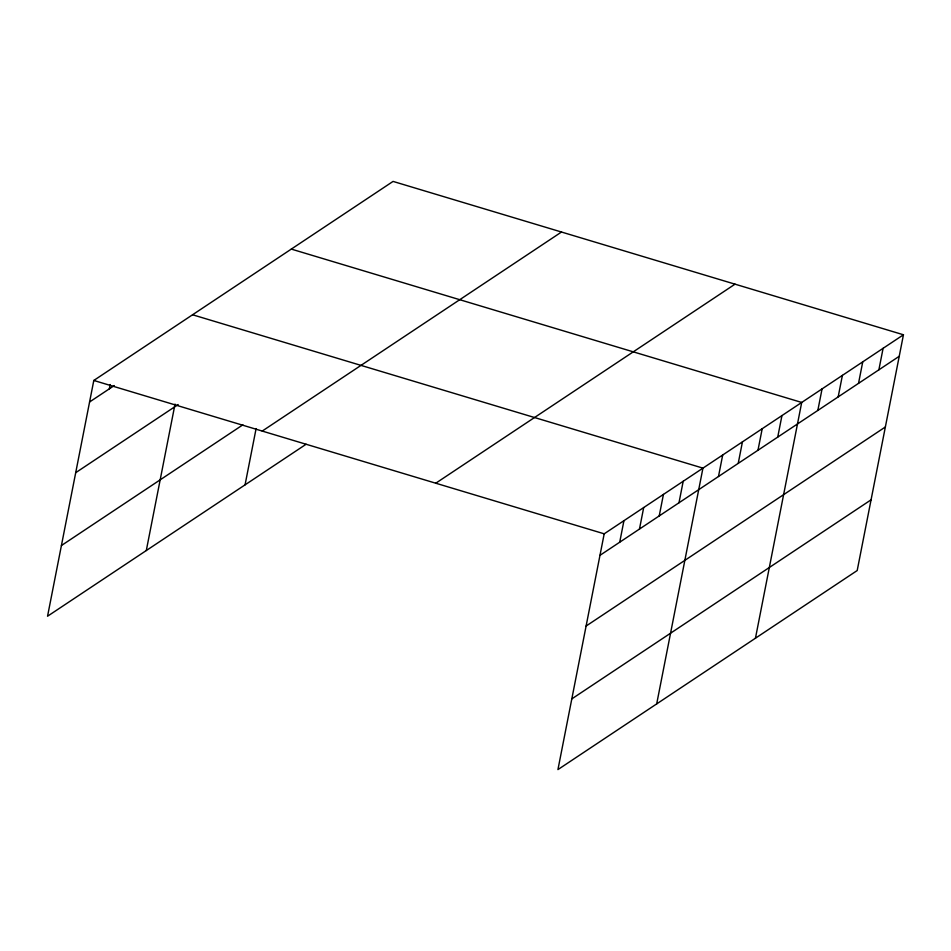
<?xml version="1.0" encoding="UTF-8"?>
<svg xmlns="http://www.w3.org/2000/svg" width="951" height="951" viewBox="0 0 951 951"><rect width="100%" height="100%" fill="white"/><g stroke="black" fill="none" stroke-linecap="round" stroke-linejoin="round"><path stroke-width="1.43" d="M903.45 334.776L604.194 533.82L557.94 769.585L857.196 570.541L903.45 334.776L393.06 181.415L93.804 380.459L47.55 616.224L306.103 444.248M109.341 388.84L110.185 384.537M146.299 550.546L175.032 404.104M245.061 484.855L256.104 428.58M619.719 542.201L623.939 520.684M639.476 529.065L643.696 507.549M659.221 515.918L663.441 494.413M678.978 502.782L683.198 481.265M656.689 703.906L702.944 468.13L192.566 314.769M718.481 476.51L722.701 454.994M738.226 463.375L742.446 441.858M757.983 450.239L762.203 428.723M777.728 437.103L781.948 415.587M755.451 638.216L801.705 402.451L291.315 249.091M817.836 410.428L822.056 388.911M838.176 396.888L842.396 375.372M858.527 383.36L862.747 361.844M878.879 369.82L883.099 348.304M89.584 401.976L114.275 385.559M75.711 472.683L178.17 404.532M61.423 545.529L242.885 424.824M262.238 431.065L561.494 232.02M435.76 483.215L735.028 284.159M599.974 555.336L899.23 356.292M586.101 626.043L885.357 426.987M571.813 698.89L871.068 499.834M93.804 380.459L604.194 533.82"/></g></svg>
